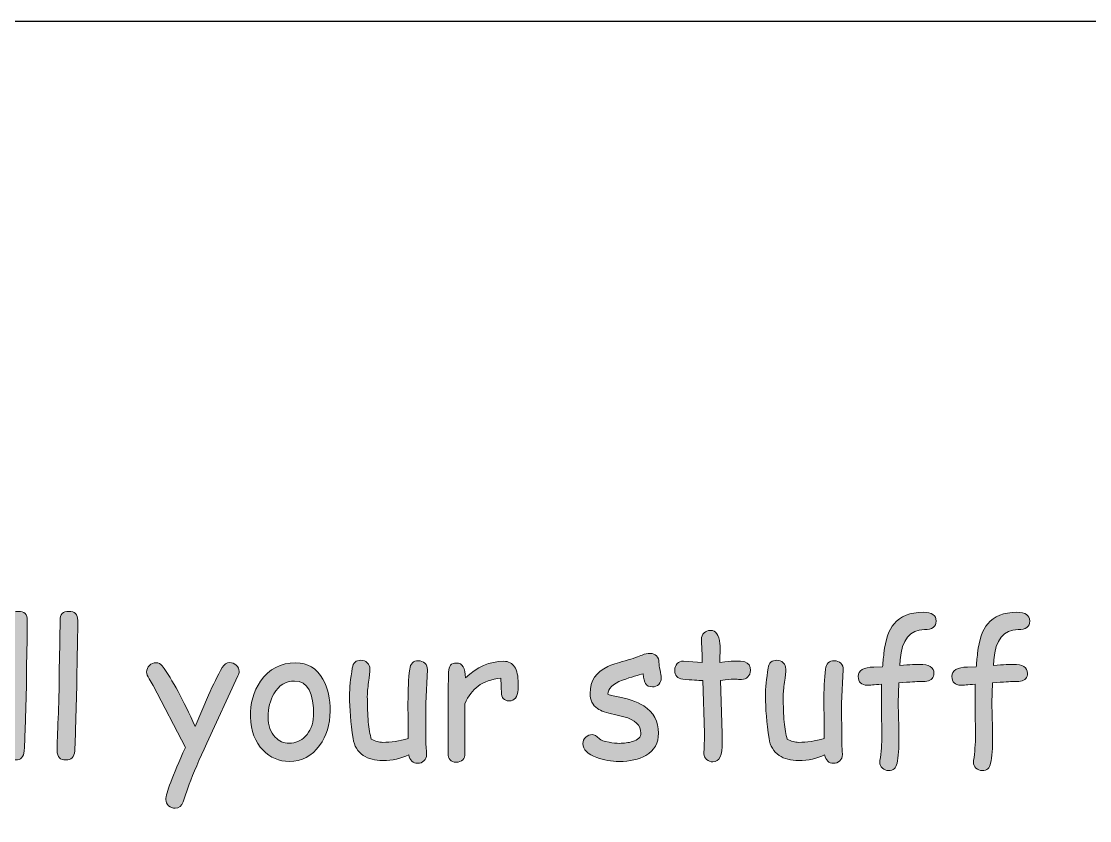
# Model space of a CAD drawing. Header units: millimetres. Extents: x -21 to 529, y -98 to 352.
# Drawn here: x 227.2 to 325.4, y 128.5 to 202 of the extents above; entities that cross this region are included whole.
import ezdxf

# ---------------------------------------------------------------- set-up
doc = ezdxf.new("R2010")
doc.units = ezdxf.units.MM
doc.header["$MEASUREMENT"] = 0
doc.layers.get('0').update_dxf_attribs({"lineweight": 0})

# ---------------------------------------------------------------- blocks, each defined once
blk = doc.blocks.new('Block_0')
at = {"true_color": 0x000000, "transparency": 33554687}
h = blk.add_hatch(color=18, dxfattribs=at)
h.dxf.hatch_style = 2
edge = h.paths.add_edge_path()
edge.add_spline(control_points=[(227.646, 140.959), (227.646, 140.959), (227.522, 136.85), (227.522, 136.85), (227.522, 136.414), (227.5, 135.775), (227.456, 134.931), (227.401, 134.38), (227.131, 134.104), (226.646, 134.104), (226.106, 134.104), (225.836, 134.386), (225.836, 134.948), (225.836, 135.615), (225.866, 136.617), (225.927, 137.953), (225.987, 139.29), (226.018, 140.292), (226.018, 140.959), (226.018, 141.83), (226.031, 142.826), (226.059, 143.948), (226.086, 145.07), (226.1, 146.066), (226.1, 146.937), (226.1, 147.488), (226.37, 147.764), (226.911, 147.764), (227.456, 147.764), (227.729, 147.488), (227.729, 146.937), (227.729, 146.066), (227.715, 145.07), (227.688, 143.948), (227.66, 142.826), (227.646, 141.83), (227.646, 140.959)], knot_values=[0, 0, 0, 0, 1, 1, 1, 2, 2, 2, 3, 3, 3, 4, 4, 4, 5, 5, 5, 6, 6, 6, 7, 7, 7, 8, 8, 8, 9, 9, 9, 10, 10, 10, 11, 11, 11, 12, 12, 12, 12], degree=3, periodic=0)
h = blk.add_hatch(color=18, dxfattribs=at)
h.dxf.hatch_style = 2
edge = h.paths.add_edge_path()
edge.add_spline(control_points=[(232.285, 140.959), (232.285, 140.959), (232.161, 136.85), (232.161, 136.85), (232.161, 136.414), (232.139, 135.775), (232.095, 134.931), (232.04, 134.38), (231.769, 134.104), (231.284, 134.104), (230.744, 134.104), (230.474, 134.386), (230.474, 134.948), (230.474, 135.615), (230.504, 136.617), (230.565, 137.953), (230.626, 139.29), (230.656, 140.292), (230.656, 140.959), (230.656, 141.83), (230.67, 142.826), (230.697, 143.948), (230.725, 145.07), (230.739, 146.066), (230.739, 146.937), (230.739, 147.488), (231.009, 147.764), (231.549, 147.764), (232.095, 147.764), (232.368, 147.488), (232.368, 146.937), (232.368, 146.066), (232.354, 145.07), (232.326, 143.948), (232.299, 142.826), (232.285, 141.83), (232.285, 140.959)], knot_values=[0, 0, 0, 0, 1, 1, 1, 2, 2, 2, 3, 3, 3, 4, 4, 4, 5, 5, 5, 6, 6, 6, 7, 7, 7, 8, 8, 8, 9, 9, 9, 10, 10, 10, 11, 11, 11, 12, 12, 12, 12], degree=3, periodic=0)
h = blk.add_hatch(color=18, dxfattribs=at)
h.dxf.hatch_style = 2
edge = h.paths.add_edge_path()
edge.add_spline(control_points=[(310.188, 146.085), (308.854, 146.085), (308.107, 145.159), (307.947, 143.307), (307.947, 143.307), (307.923, 142.794), (307.923, 142.794), (308.86, 142.861), (309.466, 142.894), (309.742, 142.894), (310.618, 142.894), (311.056, 142.618), (311.056, 142.067), (311.056, 141.664), (310.841, 141.425), (310.411, 141.347), (310.224, 141.314), (310.005, 141.302), (309.754, 141.31), (309.503, 141.319), (308.868, 141.281), (307.848, 141.199), (307.848, 141.199), (307.782, 139.313), (307.782, 139.313), (307.782, 138.972), (307.793, 138.459), (307.815, 137.776), (307.837, 137.092), (307.848, 136.582), (307.848, 136.246), (307.848, 135.199), (307.788, 134.383), (307.666, 133.799), (307.573, 133.358), (307.316, 133.137), (306.897, 133.137), (306.671, 133.137), (306.478, 133.21), (306.319, 133.356), (306.159, 133.502), (306.079, 133.686), (306.079, 133.906), (306.079, 133.95), (306.084, 134.005), (306.095, 134.071), (306.211, 134.788), (306.269, 135.568), (306.269, 136.411), (306.269, 136.411), (306.244, 138.669), (306.244, 138.669), (306.244, 138.669), (306.244, 141.066), (306.244, 141.066), (305.555, 141.011), (305.12, 140.984), (304.938, 140.984), (304.381, 140.984), (304.103, 141.251), (304.103, 141.786), (304.103, 142.331), (304.585, 142.618), (305.55, 142.646), (305.55, 142.646), (306.343, 142.67), (306.343, 142.67), (306.36, 142.979), (306.401, 143.398), (306.467, 143.927), (306.611, 145.151), (306.919, 146.052), (307.393, 146.631), (307.967, 147.331), (308.862, 147.681), (310.081, 147.681), (310.869, 147.681), (311.263, 147.414), (311.263, 146.879), (311.263, 146.35), (310.905, 146.085), (310.188, 146.085)], knot_values=[0, 0, 0, 0, 1, 1, 1, 2, 2, 2, 3, 3, 3, 4, 4, 4, 5, 5, 5, 6, 6, 6, 7, 7, 7, 8, 8, 8, 9, 9, 9, 10, 10, 10, 11, 11, 11, 12, 12, 12, 13, 13, 13, 14, 14, 14, 15, 15, 15, 16, 16, 16, 17, 17, 17, 18, 18, 18, 19, 19, 19, 20, 20, 20, 21, 21, 21, 22, 22, 22, 23, 23, 23, 24, 24, 24, 25, 25, 25, 26, 26, 26, 27, 27, 27, 27], degree=3, periodic=0)
h = blk.add_hatch(color=18, dxfattribs=at)
h.dxf.hatch_style = 2
edge = h.paths.add_edge_path()
edge.add_spline(control_points=[(318.795, 146.085), (317.461, 146.085), (316.715, 145.159), (316.555, 143.307), (316.555, 143.307), (316.53, 142.794), (316.53, 142.794), (317.467, 142.861), (318.073, 142.894), (318.349, 142.894), (319.225, 142.894), (319.664, 142.618), (319.664, 142.067), (319.664, 141.664), (319.449, 141.425), (319.019, 141.347), (318.831, 141.314), (318.612, 141.302), (318.361, 141.31), (318.11, 141.319), (317.475, 141.281), (316.455, 141.199), (316.455, 141.199), (316.389, 139.313), (316.389, 139.313), (316.389, 138.972), (316.4, 138.459), (316.422, 137.776), (316.444, 137.092), (316.455, 136.582), (316.455, 136.246), (316.455, 135.199), (316.395, 134.383), (316.274, 133.799), (316.18, 133.358), (315.924, 133.137), (315.505, 133.137), (315.279, 133.137), (315.086, 133.21), (314.926, 133.356), (314.766, 133.502), (314.686, 133.686), (314.686, 133.906), (314.686, 133.95), (314.692, 134.005), (314.703, 134.071), (314.818, 134.788), (314.876, 135.568), (314.876, 136.411), (314.876, 136.411), (314.851, 138.669), (314.851, 138.669), (314.851, 138.669), (314.851, 141.066), (314.851, 141.066), (314.162, 141.011), (313.727, 140.984), (313.545, 140.984), (312.988, 140.984), (312.71, 141.251), (312.71, 141.786), (312.71, 142.331), (313.192, 142.618), (314.157, 142.646), (314.157, 142.646), (314.951, 142.67), (314.951, 142.67), (314.967, 142.979), (315.009, 143.398), (315.075, 143.927), (315.218, 145.151), (315.527, 146.052), (316.001, 146.631), (316.574, 147.331), (317.47, 147.681), (318.688, 147.681), (319.476, 147.681), (319.87, 147.414), (319.87, 146.879), (319.87, 146.35), (319.512, 146.085), (318.795, 146.085)], knot_values=[0, 0, 0, 0, 1, 1, 1, 2, 2, 2, 3, 3, 3, 4, 4, 4, 5, 5, 5, 6, 6, 6, 7, 7, 7, 8, 8, 8, 9, 9, 9, 10, 10, 10, 11, 11, 11, 12, 12, 12, 13, 13, 13, 14, 14, 14, 15, 15, 15, 16, 16, 16, 17, 17, 17, 18, 18, 18, 19, 19, 19, 20, 20, 20, 21, 21, 21, 22, 22, 22, 23, 23, 23, 24, 24, 24, 25, 25, 25, 26, 26, 26, 27, 27, 27, 27], degree=3, periodic=0)
h = blk.add_hatch(color=18, dxfattribs=at)
h.dxf.hatch_style = 2
edge = h.paths.add_edge_path()
edge.add_spline(control_points=[(293.379, 141.505), (293.263, 141.505), (293.127, 141.51), (292.97, 141.521), (292.812, 141.532), (292.676, 141.538), (292.56, 141.538), (292.433, 141.538), (292.059, 141.496), (291.436, 141.414), (291.436, 141.414), (291.593, 136.527), (291.593, 136.527), (291.593, 136.527), (291.601, 136.163), (291.601, 136.163), (291.601, 136.163), (291.609, 135.742), (291.609, 135.742), (291.631, 134.534), (291.342, 133.931), (290.741, 133.931), (290.521, 133.931), (290.329, 134.003), (290.167, 134.146), (290.004, 134.289), (289.923, 134.468), (289.923, 134.683), (289.923, 134.893), (289.931, 135.207), (289.948, 135.626), (289.964, 136.045), (289.972, 136.359), (289.972, 136.568), (289.972, 136.568), (289.807, 141.397), (289.807, 141.397), (289.405, 141.414), (288.793, 141.46), (287.971, 141.538), (287.481, 141.604), (287.236, 141.877), (287.236, 142.356), (287.236, 142.599), (287.31, 142.8), (287.459, 142.96), (287.608, 143.12), (287.798, 143.2), (288.029, 143.2), (288.029, 143.2), (289.766, 143.059), (289.766, 143.059), (289.766, 143.34), (289.753, 143.716), (289.728, 144.188), (289.704, 144.659), (289.691, 144.999), (289.691, 145.209), (289.691, 145.44), (289.771, 145.632), (289.931, 145.783), (290.091, 145.935), (290.287, 146.011), (290.518, 146.011), (291.014, 146.011), (291.303, 145.606), (291.386, 144.795), (291.403, 144.591), (291.411, 144.346), (291.411, 144.059), (291.411, 144.059), (291.394, 143.58), (291.394, 143.58), (291.394, 143.58), (291.386, 143.067), (291.386, 143.067), (292.07, 143.155), (292.461, 143.2), (292.56, 143.2), (293.134, 143.2), (293.508, 143.172), (293.685, 143.117), (294.021, 143.007), (294.189, 142.748), (294.189, 142.34), (294.189, 142.097), (294.113, 141.897), (293.962, 141.74), (293.81, 141.583), (293.616, 141.505), (293.379, 141.505)], knot_values=[0, 0, 0, 0, 1, 1, 1, 2, 2, 2, 3, 3, 3, 4, 4, 4, 5, 5, 5, 6, 6, 6, 7, 7, 7, 8, 8, 8, 9, 9, 9, 10, 10, 10, 11, 11, 11, 12, 12, 12, 13, 13, 13, 14, 14, 14, 15, 15, 15, 16, 16, 16, 17, 17, 17, 18, 18, 18, 19, 19, 19, 20, 20, 20, 21, 21, 21, 22, 22, 22, 23, 23, 23, 24, 24, 24, 25, 25, 25, 26, 26, 26, 27, 27, 27, 28, 28, 28, 29, 29, 29, 30, 30, 30, 30], degree=3, periodic=0)
h = blk.add_hatch(color=18, dxfattribs=at)
h.dxf.hatch_style = 2
edge = h.paths.add_edge_path()
edge.add_spline(control_points=[(285.185, 140.827), (284.882, 140.827), (284.67, 140.929), (284.548, 141.132), (284.466, 141.276), (284.394, 141.573), (284.333, 142.025), (283.92, 141.921), (283.283, 141.728), (282.423, 141.447), (281.536, 141.094), (281.089, 140.658), (281.084, 140.14), (281.249, 140.08), (281.412, 140.036), (281.572, 140.008), (282.84, 139.782), (283.782, 139.471), (284.4, 139.074), (285.298, 138.495), (285.747, 137.657), (285.747, 136.56), (285.747, 135.662), (285.359, 134.984), (284.581, 134.526), (283.937, 134.151), (283.121, 133.964), (282.134, 133.964), (281.412, 133.964), (280.723, 134.085), (280.067, 134.328), (279.218, 134.636), (278.794, 135.066), (278.794, 135.618), (278.794, 135.838), (278.88, 136.031), (279.054, 136.196), (279.228, 136.362), (279.425, 136.444), (279.645, 136.444), (279.816, 136.444), (280.037, 136.312), (280.307, 136.048), (280.439, 135.921), (280.737, 135.816), (281.2, 135.733), (281.569, 135.667), (281.88, 135.634), (282.134, 135.634), (282.597, 135.634), (283.005, 135.689), (283.358, 135.799), (283.87, 135.959), (284.127, 136.213), (284.127, 136.56), (284.127, 137.31), (283.603, 137.817), (282.556, 138.081), (282.556, 138.081), (281.696, 138.272), (281.696, 138.272), (280.963, 138.432), (280.442, 138.619), (280.133, 138.834), (279.687, 139.143), (279.463, 139.608), (279.463, 140.231), (279.463, 141.383), (280.006, 142.205), (281.092, 142.695), (281.423, 142.844), (281.952, 143.022), (282.68, 143.228), (283.407, 143.435), (283.928, 143.61), (284.242, 143.753), (284.468, 143.853), (284.714, 143.902), (284.978, 143.902), (285.215, 143.902), (285.41, 143.825), (285.561, 143.671), (285.713, 143.516), (285.789, 143.315), (285.789, 143.067), (285.789, 142.907), (285.823, 142.673), (285.892, 142.364), (285.961, 142.056), (285.995, 141.821), (285.995, 141.662), (285.995, 141.414), (285.919, 141.212), (285.768, 141.058), (285.616, 140.904), (285.422, 140.827), (285.185, 140.827)], knot_values=[0, 0, 0, 0, 1, 1, 1, 2, 2, 2, 3, 3, 3, 4, 4, 4, 5, 5, 5, 6, 6, 6, 7, 7, 7, 8, 8, 8, 9, 9, 9, 10, 10, 10, 11, 11, 11, 12, 12, 12, 13, 13, 13, 14, 14, 14, 15, 15, 15, 16, 16, 16, 17, 17, 17, 18, 18, 18, 19, 19, 19, 20, 20, 20, 21, 21, 21, 22, 22, 22, 23, 23, 23, 24, 24, 24, 25, 25, 25, 26, 26, 26, 27, 27, 27, 28, 28, 28, 29, 29, 29, 30, 30, 30, 31, 31, 31, 32, 32, 32, 32], degree=3, periodic=0)
h = blk.add_hatch(color=18, dxfattribs=at)
h.dxf.hatch_style = 2
edge = h.paths.add_edge_path()
edge.add_spline(control_points=[(247.093, 141.835), (247.093, 141.835), (244.232, 135.651), (244.232, 135.651), (243.527, 134.146), (242.987, 132.886), (242.612, 131.872), (242.612, 131.872), (242.066, 130.268), (242.066, 130.268), (241.923, 129.871), (241.675, 129.673), (241.322, 129.673), (241.091, 129.673), (240.891, 129.748), (240.723, 129.9), (240.554, 130.052), (240.47, 130.24), (240.47, 130.466), (240.47, 131.018), (241.066, 132.613), (242.256, 135.254), (242.256, 135.254), (239.296, 140.951), (239.296, 140.951), (239.296, 140.951), (238.924, 141.554), (238.924, 141.554), (238.775, 141.808), (238.701, 142.02), (238.701, 142.191), (238.701, 142.417), (238.788, 142.615), (238.961, 142.786), (239.135, 142.957), (239.329, 143.042), (239.544, 143.042), (239.798, 143.042), (239.994, 142.946), (240.131, 142.753), (241.068, 141.452), (242.074, 139.6), (243.149, 137.197), (243.149, 137.197), (244.373, 140.049), (244.373, 140.049), (244.814, 141.036), (245.238, 141.885), (245.646, 142.596), (245.823, 142.905), (246.054, 143.059), (246.341, 143.059), (246.567, 143.059), (246.767, 142.979), (246.94, 142.819), (247.114, 142.659), (247.201, 142.469), (247.201, 142.249), (247.201, 142.127), (247.165, 141.99), (247.093, 141.835)], knot_values=[0, 0, 0, 0, 1, 1, 1, 2, 2, 2, 3, 3, 3, 4, 4, 4, 5, 5, 5, 6, 6, 6, 7, 7, 7, 8, 8, 8, 9, 9, 9, 10, 10, 10, 11, 11, 11, 12, 12, 12, 13, 13, 13, 14, 14, 14, 15, 15, 15, 16, 16, 16, 17, 17, 17, 18, 18, 18, 19, 19, 19, 20, 20, 20, 20], degree=3, periodic=0)
h = blk.add_hatch(color=18, dxfattribs=at)
h.dxf.hatch_style = 2
edge = h.paths.add_edge_path()
edge.add_spline(control_points=[(252.294, 141.356), (251.484, 141.361), (250.853, 140.975), (250.401, 140.198), (250.042, 139.575), (249.863, 138.864), (249.863, 138.065), (249.863, 137.266), (250.081, 136.643), (250.516, 136.196), (250.88, 135.827), (251.307, 135.642), (251.798, 135.642), (252.371, 135.642), (252.864, 135.852), (253.278, 136.271), (253.746, 136.734), (253.994, 137.359), (254.022, 138.148), (254.099, 140.281), (253.523, 141.35), (252.294, 141.356)], knot_values=[0, 0, 0, 0, 1, 1, 1, 2, 2, 2, 3, 3, 3, 4, 4, 4, 5, 5, 5, 6, 6, 6, 7, 7, 7, 7], degree=3, periodic=0)
edge = h.paths.add_edge_path()
edge.add_spline(control_points=[(251.798, 133.972), (250.872, 133.972), (250.075, 134.314), (249.408, 134.997), (248.664, 135.758), (248.273, 136.781), (248.234, 138.065), (248.201, 139.311), (248.515, 140.408), (249.177, 141.356), (249.949, 142.475), (251.023, 143.034), (252.401, 143.034), (253.504, 143.034), (254.339, 142.53), (254.907, 141.521), (255.359, 140.705), (255.576, 139.724), (255.56, 138.578), (255.543, 137.354), (255.224, 136.309), (254.601, 135.444), (253.895, 134.463), (252.961, 133.972), (251.798, 133.972)], knot_values=[0, 0, 0, 0, 1, 1, 1, 2, 2, 2, 3, 3, 3, 4, 4, 4, 5, 5, 5, 6, 6, 6, 7, 7, 7, 8, 8, 8, 8], degree=3, periodic=0)
h = blk.add_hatch(color=18, dxfattribs=at)
h.dxf.hatch_style = 2
edge = h.paths.add_edge_path()
edge.add_spline(control_points=[(264.349, 139.289), (264.349, 138.892), (264.352, 138.296), (264.357, 137.503), (264.363, 136.709), (264.366, 136.114), (264.366, 135.717), (264.366, 135.596), (264.375, 135.411), (264.395, 135.163), (264.414, 134.915), (264.423, 134.73), (264.423, 134.609), (264.423, 134.372), (264.344, 134.178), (264.184, 134.026), (264.024, 133.874), (263.828, 133.799), (263.597, 133.799), (263.172, 133.799), (262.902, 134.06), (262.786, 134.584), (262.097, 134.226), (261.304, 134.047), (260.405, 134.047), (259.683, 134.047), (259.085, 134.206), (258.611, 134.526), (258.087, 134.879), (257.776, 135.394), (257.677, 136.072), (257.462, 137.533), (257.354, 138.834), (257.354, 139.975), (257.354, 140.73), (257.437, 141.59), (257.602, 142.555), (257.679, 143.034), (257.941, 143.274), (258.388, 143.274), (258.625, 143.274), (258.823, 143.198), (258.983, 143.047), (259.143, 142.895), (259.223, 142.701), (259.223, 142.464), (259.223, 142.21), (259.183, 141.805), (259.103, 141.248), (259.023, 140.691), (258.983, 140.267), (258.983, 139.975), (258.983, 139.054), (259.013, 138.266), (259.074, 137.61), (259.135, 136.954), (259.226, 136.428), (259.347, 136.031), (259.529, 135.932), (259.708, 135.856), (259.884, 135.804), (260.061, 135.751), (260.234, 135.725), (260.405, 135.725), (261.144, 135.725), (261.924, 135.844), (262.745, 136.081), (262.745, 136.081), (262.737, 137.759), (262.737, 137.759), (262.737, 137.759), (262.72, 139.363), (262.72, 139.363), (262.72, 140.554), (262.773, 141.587), (262.877, 142.464), (262.938, 142.971), (263.205, 143.224), (263.679, 143.224), (263.916, 143.224), (264.115, 143.147), (264.275, 142.993), (264.435, 142.838), (264.509, 142.646), (264.498, 142.414), (264.498, 142.414), (264.349, 139.289), (264.349, 139.289)], knot_values=[0, 0, 0, 0, 1, 1, 1, 2, 2, 2, 3, 3, 3, 4, 4, 4, 5, 5, 5, 6, 6, 6, 7, 7, 7, 8, 8, 8, 9, 9, 9, 10, 10, 10, 11, 11, 11, 12, 12, 12, 13, 13, 13, 14, 14, 14, 15, 15, 15, 16, 16, 16, 17, 17, 17, 18, 18, 18, 19, 19, 19, 20, 20, 20, 21, 21, 21, 22, 22, 22, 23, 23, 23, 24, 24, 24, 25, 25, 25, 26, 26, 26, 27, 27, 27, 28, 28, 28, 29, 29, 29, 29], degree=3, periodic=0)
h = blk.add_hatch(color=18, dxfattribs=at)
h.dxf.hatch_style = 2
edge = h.paths.add_edge_path()
edge.add_spline(control_points=[(272.841, 140.57), (272.802, 139.881), (272.526, 139.537), (272.014, 139.537), (271.54, 139.537), (271.303, 139.81), (271.303, 140.355), (271.303, 140.46), (271.294, 140.653), (271.278, 140.934), (271.278, 140.934), (271.253, 141.629), (271.253, 141.629), (270.382, 141.524), (269.685, 141.279), (269.161, 140.893), (268.671, 140.534), (268.263, 139.994), (267.937, 139.272), (267.937, 139.272), (267.954, 134.741), (267.954, 134.741), (267.954, 134.184), (267.681, 133.906), (267.135, 133.906), (266.65, 133.906), (266.408, 134.184), (266.408, 134.741), (266.408, 134.741), (266.408, 140.545), (266.408, 140.545), (266.408, 140.727), (266.415, 141), (266.429, 141.364), (266.442, 141.728), (266.449, 142.001), (266.449, 142.183), (266.449, 142.739), (266.692, 143.018), (267.177, 143.018), (267.717, 143.018), (267.99, 142.56), (267.995, 141.645), (269.054, 142.665), (270.228, 143.175), (271.518, 143.175), (271.964, 143.175), (272.298, 143.007), (272.518, 142.67), (272.739, 142.334), (272.849, 141.827), (272.849, 141.149), (272.849, 140.862), (272.846, 140.669), (272.841, 140.57)], knot_values=[0, 0, 0, 0, 1, 1, 1, 2, 2, 2, 3, 3, 3, 4, 4, 4, 5, 5, 5, 6, 6, 6, 7, 7, 7, 8, 8, 8, 9, 9, 9, 10, 10, 10, 11, 11, 11, 12, 12, 12, 13, 13, 13, 14, 14, 14, 15, 15, 15, 16, 16, 16, 17, 17, 17, 18, 18, 18, 18], degree=3, periodic=0)
h = blk.add_hatch(color=18, dxfattribs=at)
h.dxf.hatch_style = 2
edge = h.paths.add_edge_path()
edge.add_spline(control_points=[(302.573, 139.289), (302.573, 138.892), (302.576, 138.296), (302.581, 137.503), (302.587, 136.709), (302.59, 136.114), (302.59, 135.717), (302.59, 135.596), (302.599, 135.411), (302.619, 135.163), (302.638, 134.915), (302.648, 134.73), (302.648, 134.609), (302.648, 134.372), (302.568, 134.178), (302.408, 134.026), (302.248, 133.874), (302.052, 133.799), (301.821, 133.799), (301.396, 133.799), (301.126, 134.06), (301.01, 134.584), (300.321, 134.226), (299.528, 134.047), (298.629, 134.047), (297.907, 134.047), (297.309, 134.206), (296.835, 134.526), (296.311, 134.879), (296, 135.394), (295.901, 136.072), (295.686, 137.533), (295.578, 138.834), (295.578, 139.975), (295.578, 140.73), (295.661, 141.59), (295.826, 142.555), (295.903, 143.034), (296.165, 143.274), (296.612, 143.274), (296.849, 143.274), (297.047, 143.198), (297.207, 143.047), (297.367, 142.895), (297.447, 142.701), (297.447, 142.464), (297.447, 142.21), (297.407, 141.805), (297.327, 141.248), (297.247, 140.691), (297.207, 140.267), (297.207, 139.975), (297.207, 139.054), (297.237, 138.266), (297.298, 137.61), (297.359, 136.954), (297.45, 136.428), (297.571, 136.031), (297.753, 135.932), (297.932, 135.856), (298.108, 135.804), (298.285, 135.751), (298.458, 135.725), (298.629, 135.725), (299.368, 135.725), (300.148, 135.844), (300.969, 136.081), (300.969, 136.081), (300.961, 137.759), (300.961, 137.759), (300.961, 137.759), (300.944, 139.363), (300.944, 139.363), (300.944, 140.554), (300.997, 141.587), (301.101, 142.464), (301.162, 142.971), (301.429, 143.224), (301.903, 143.224), (302.14, 143.224), (302.339, 143.147), (302.499, 142.993), (302.659, 142.838), (302.733, 142.646), (302.722, 142.414), (302.722, 142.414), (302.573, 139.289), (302.573, 139.289)], knot_values=[0, 0, 0, 0, 1, 1, 1, 2, 2, 2, 3, 3, 3, 4, 4, 4, 5, 5, 5, 6, 6, 6, 7, 7, 7, 8, 8, 8, 9, 9, 9, 10, 10, 10, 11, 11, 11, 12, 12, 12, 13, 13, 13, 14, 14, 14, 15, 15, 15, 16, 16, 16, 17, 17, 17, 18, 18, 18, 19, 19, 19, 20, 20, 20, 21, 21, 21, 22, 22, 22, 23, 23, 23, 24, 24, 24, 25, 25, 25, 26, 26, 26, 27, 27, 27, 28, 28, 28, 29, 29, 29, 29], degree=3, periodic=0)
for points, knots in [([(227.646, 140.959), (227.646, 140.959), (227.522, 136.85), (227.522, 136.85), (227.522, 136.414), (227.5, 135.775), (227.456, 134.931), (227.401, 134.38), (227.131, 134.104), (226.646, 134.104), (226.106, 134.104), (225.836, 134.386), (225.836, 134.948), (225.836, 135.615), (225.866, 136.617), (225.927, 137.953), (225.987, 139.29), (226.018, 140.292), (226.018, 140.959), (226.018, 141.83), (226.031, 142.826), (226.059, 143.948), (226.086, 145.07), (226.1, 146.066), (226.1, 146.937), (226.1, 147.488), (226.37, 147.764), (226.911, 147.764), (227.456, 147.764), (227.729, 147.488), (227.729, 146.937), (227.729, 146.066), (227.715, 145.07), (227.688, 143.948), (227.66, 142.826), (227.646, 141.83), (227.646, 140.959)], [0, 0, 0, 0, 1, 1, 1, 2, 2, 2, 3, 3, 3, 4, 4, 4, 5, 5, 5, 6, 6, 6, 7, 7, 7, 8, 8, 8, 9, 9, 9, 10, 10, 10, 11, 11, 11, 12, 12, 12, 12]), ([(232.285, 140.959), (232.285, 140.959), (232.161, 136.85), (232.161, 136.85), (232.161, 136.414), (232.139, 135.775), (232.095, 134.931), (232.04, 134.38), (231.769, 134.104), (231.284, 134.104), (230.744, 134.104), (230.474, 134.386), (230.474, 134.948), (230.474, 135.615), (230.504, 136.617), (230.565, 137.953), (230.626, 139.29), (230.656, 140.292), (230.656, 140.959), (230.656, 141.83), (230.67, 142.826), (230.697, 143.948), (230.725, 145.07), (230.739, 146.066), (230.739, 146.937), (230.739, 147.488), (231.009, 147.764), (231.549, 147.764), (232.095, 147.764), (232.368, 147.488), (232.368, 146.937), (232.368, 146.066), (232.354, 145.07), (232.326, 143.948), (232.299, 142.826), (232.285, 141.83), (232.285, 140.959)], [0, 0, 0, 0, 1, 1, 1, 2, 2, 2, 3, 3, 3, 4, 4, 4, 5, 5, 5, 6, 6, 6, 7, 7, 7, 8, 8, 8, 9, 9, 9, 10, 10, 10, 11, 11, 11, 12, 12, 12, 12]), ([(310.188, 146.085), (308.854, 146.085), (308.107, 145.159), (307.947, 143.307), (307.947, 143.307), (307.923, 142.794), (307.923, 142.794), (308.86, 142.861), (309.466, 142.894), (309.742, 142.894), (310.618, 142.894), (311.056, 142.618), (311.056, 142.067), (311.056, 141.664), (310.841, 141.425), (310.411, 141.347), (310.224, 141.314), (310.005, 141.302), (309.754, 141.31), (309.503, 141.319), (308.868, 141.281), (307.848, 141.199), (307.848, 141.199), (307.782, 139.313), (307.782, 139.313), (307.782, 138.972), (307.793, 138.459), (307.815, 137.776), (307.837, 137.092), (307.848, 136.582), (307.848, 136.246), (307.848, 135.199), (307.788, 134.383), (307.666, 133.799), (307.573, 133.358), (307.316, 133.137), (306.897, 133.137), (306.671, 133.137), (306.478, 133.21), (306.319, 133.356), (306.159, 133.502), (306.079, 133.686), (306.079, 133.906), (306.079, 133.95), (306.084, 134.005), (306.095, 134.071), (306.211, 134.788), (306.269, 135.568), (306.269, 136.411), (306.269, 136.411), (306.244, 138.669), (306.244, 138.669), (306.244, 138.669), (306.244, 141.066), (306.244, 141.066), (305.555, 141.011), (305.12, 140.984), (304.938, 140.984), (304.381, 140.984), (304.103, 141.251), (304.103, 141.786), (304.103, 142.331), (304.585, 142.618), (305.55, 142.646), (305.55, 142.646), (306.343, 142.67), (306.343, 142.67), (306.36, 142.979), (306.401, 143.398), (306.467, 143.927), (306.611, 145.151), (306.919, 146.052), (307.393, 146.631), (307.967, 147.331), (308.862, 147.681), (310.081, 147.681), (310.869, 147.681), (311.263, 147.414), (311.263, 146.879), (311.263, 146.35), (310.905, 146.085), (310.188, 146.085)], [0, 0, 0, 0, 1, 1, 1, 2, 2, 2, 3, 3, 3, 4, 4, 4, 5, 5, 5, 6, 6, 6, 7, 7, 7, 8, 8, 8, 9, 9, 9, 10, 10, 10, 11, 11, 11, 12, 12, 12, 13, 13, 13, 14, 14, 14, 15, 15, 15, 16, 16, 16, 17, 17, 17, 18, 18, 18, 19, 19, 19, 20, 20, 20, 21, 21, 21, 22, 22, 22, 23, 23, 23, 24, 24, 24, 25, 25, 25, 26, 26, 26, 27, 27, 27, 27]), ([(318.795, 146.085), (317.461, 146.085), (316.715, 145.159), (316.555, 143.307), (316.555, 143.307), (316.53, 142.794), (316.53, 142.794), (317.467, 142.861), (318.073, 142.894), (318.349, 142.894), (319.225, 142.894), (319.664, 142.618), (319.664, 142.067), (319.664, 141.664), (319.449, 141.425), (319.019, 141.347), (318.831, 141.314), (318.612, 141.302), (318.361, 141.31), (318.11, 141.319), (317.475, 141.281), (316.455, 141.199), (316.455, 141.199), (316.389, 139.313), (316.389, 139.313), (316.389, 138.972), (316.4, 138.459), (316.422, 137.776), (316.444, 137.092), (316.455, 136.582), (316.455, 136.246), (316.455, 135.199), (316.395, 134.383), (316.274, 133.799), (316.18, 133.358), (315.924, 133.137), (315.505, 133.137), (315.279, 133.137), (315.086, 133.21), (314.926, 133.356), (314.766, 133.502), (314.686, 133.686), (314.686, 133.906), (314.686, 133.95), (314.692, 134.005), (314.703, 134.071), (314.818, 134.788), (314.876, 135.568), (314.876, 136.411), (314.876, 136.411), (314.851, 138.669), (314.851, 138.669), (314.851, 138.669), (314.851, 141.066), (314.851, 141.066), (314.162, 141.011), (313.727, 140.984), (313.545, 140.984), (312.988, 140.984), (312.71, 141.251), (312.71, 141.786), (312.71, 142.331), (313.192, 142.618), (314.157, 142.646), (314.157, 142.646), (314.951, 142.67), (314.951, 142.67), (314.967, 142.979), (315.009, 143.398), (315.075, 143.927), (315.218, 145.151), (315.527, 146.052), (316.001, 146.631), (316.574, 147.331), (317.47, 147.681), (318.688, 147.681), (319.476, 147.681), (319.87, 147.414), (319.87, 146.879), (319.87, 146.35), (319.512, 146.085), (318.795, 146.085)], [0, 0, 0, 0, 1, 1, 1, 2, 2, 2, 3, 3, 3, 4, 4, 4, 5, 5, 5, 6, 6, 6, 7, 7, 7, 8, 8, 8, 9, 9, 9, 10, 10, 10, 11, 11, 11, 12, 12, 12, 13, 13, 13, 14, 14, 14, 15, 15, 15, 16, 16, 16, 17, 17, 17, 18, 18, 18, 19, 19, 19, 20, 20, 20, 21, 21, 21, 22, 22, 22, 23, 23, 23, 24, 24, 24, 25, 25, 25, 26, 26, 26, 27, 27, 27, 27]), ([(293.379, 141.505), (293.263, 141.505), (293.127, 141.51), (292.97, 141.521), (292.812, 141.532), (292.676, 141.538), (292.56, 141.538), (292.433, 141.538), (292.059, 141.496), (291.436, 141.414), (291.436, 141.414), (291.593, 136.527), (291.593, 136.527), (291.593, 136.527), (291.601, 136.163), (291.601, 136.163), (291.601, 136.163), (291.609, 135.742), (291.609, 135.742), (291.631, 134.534), (291.342, 133.931), (290.741, 133.931), (290.521, 133.931), (290.329, 134.003), (290.167, 134.146), (290.004, 134.289), (289.923, 134.468), (289.923, 134.683), (289.923, 134.893), (289.931, 135.207), (289.948, 135.626), (289.964, 136.045), (289.972, 136.359), (289.972, 136.568), (289.972, 136.568), (289.807, 141.397), (289.807, 141.397), (289.405, 141.414), (288.793, 141.46), (287.971, 141.538), (287.481, 141.604), (287.236, 141.877), (287.236, 142.356), (287.236, 142.599), (287.31, 142.8), (287.459, 142.96), (287.608, 143.12), (287.798, 143.2), (288.029, 143.2), (288.029, 143.2), (289.766, 143.059), (289.766, 143.059), (289.766, 143.34), (289.753, 143.716), (289.728, 144.188), (289.704, 144.659), (289.691, 144.999), (289.691, 145.209), (289.691, 145.44), (289.771, 145.632), (289.931, 145.783), (290.091, 145.935), (290.287, 146.011), (290.518, 146.011), (291.014, 146.011), (291.303, 145.606), (291.386, 144.795), (291.403, 144.591), (291.411, 144.346), (291.411, 144.059), (291.411, 144.059), (291.394, 143.58), (291.394, 143.58), (291.394, 143.58), (291.386, 143.067), (291.386, 143.067), (292.07, 143.155), (292.461, 143.2), (292.56, 143.2), (293.134, 143.2), (293.508, 143.172), (293.685, 143.117), (294.021, 143.007), (294.189, 142.748), (294.189, 142.34), (294.189, 142.097), (294.113, 141.897), (293.962, 141.74), (293.81, 141.583), (293.616, 141.505), (293.379, 141.505)], [0, 0, 0, 0, 1, 1, 1, 2, 2, 2, 3, 3, 3, 4, 4, 4, 5, 5, 5, 6, 6, 6, 7, 7, 7, 8, 8, 8, 9, 9, 9, 10, 10, 10, 11, 11, 11, 12, 12, 12, 13, 13, 13, 14, 14, 14, 15, 15, 15, 16, 16, 16, 17, 17, 17, 18, 18, 18, 19, 19, 19, 20, 20, 20, 21, 21, 21, 22, 22, 22, 23, 23, 23, 24, 24, 24, 25, 25, 25, 26, 26, 26, 27, 27, 27, 28, 28, 28, 29, 29, 29, 30, 30, 30, 30]), ([(285.185, 140.827), (284.882, 140.827), (284.67, 140.929), (284.548, 141.132), (284.466, 141.276), (284.394, 141.573), (284.333, 142.025), (283.92, 141.921), (283.283, 141.728), (282.423, 141.447), (281.536, 141.094), (281.089, 140.658), (281.084, 140.14), (281.249, 140.08), (281.412, 140.036), (281.572, 140.008), (282.84, 139.782), (283.782, 139.471), (284.4, 139.074), (285.298, 138.495), (285.747, 137.657), (285.747, 136.56), (285.747, 135.662), (285.359, 134.984), (284.581, 134.526), (283.937, 134.151), (283.121, 133.964), (282.134, 133.964), (281.412, 133.964), (280.723, 134.085), (280.067, 134.328), (279.218, 134.636), (278.794, 135.066), (278.794, 135.618), (278.794, 135.838), (278.88, 136.031), (279.054, 136.196), (279.228, 136.362), (279.425, 136.444), (279.645, 136.444), (279.816, 136.444), (280.037, 136.312), (280.307, 136.048), (280.439, 135.921), (280.737, 135.816), (281.2, 135.733), (281.569, 135.667), (281.88, 135.634), (282.134, 135.634), (282.597, 135.634), (283.005, 135.689), (283.358, 135.799), (283.87, 135.959), (284.127, 136.213), (284.127, 136.56), (284.127, 137.31), (283.603, 137.817), (282.556, 138.081), (282.556, 138.081), (281.696, 138.272), (281.696, 138.272), (280.963, 138.432), (280.442, 138.619), (280.133, 138.834), (279.687, 139.143), (279.463, 139.608), (279.463, 140.231), (279.463, 141.383), (280.006, 142.205), (281.092, 142.695), (281.423, 142.844), (281.952, 143.022), (282.68, 143.228), (283.407, 143.435), (283.928, 143.61), (284.242, 143.753), (284.468, 143.853), (284.714, 143.902), (284.978, 143.902), (285.215, 143.902), (285.41, 143.825), (285.561, 143.671), (285.713, 143.516), (285.789, 143.315), (285.789, 143.067), (285.789, 142.907), (285.823, 142.673), (285.892, 142.364), (285.961, 142.056), (285.995, 141.821), (285.995, 141.662), (285.995, 141.414), (285.919, 141.212), (285.768, 141.058), (285.616, 140.904), (285.422, 140.827), (285.185, 140.827)], [0, 0, 0, 0, 1, 1, 1, 2, 2, 2, 3, 3, 3, 4, 4, 4, 5, 5, 5, 6, 6, 6, 7, 7, 7, 8, 8, 8, 9, 9, 9, 10, 10, 10, 11, 11, 11, 12, 12, 12, 13, 13, 13, 14, 14, 14, 15, 15, 15, 16, 16, 16, 17, 17, 17, 18, 18, 18, 19, 19, 19, 20, 20, 20, 21, 21, 21, 22, 22, 22, 23, 23, 23, 24, 24, 24, 25, 25, 25, 26, 26, 26, 27, 27, 27, 28, 28, 28, 29, 29, 29, 30, 30, 30, 31, 31, 31, 32, 32, 32, 32]), ([(247.093, 141.835), (247.093, 141.835), (244.232, 135.651), (244.232, 135.651), (243.527, 134.146), (242.987, 132.886), (242.612, 131.872), (242.612, 131.872), (242.066, 130.268), (242.066, 130.268), (241.923, 129.871), (241.675, 129.673), (241.322, 129.673), (241.091, 129.673), (240.891, 129.748), (240.723, 129.9), (240.554, 130.052), (240.47, 130.24), (240.47, 130.466), (240.47, 131.018), (241.066, 132.613), (242.256, 135.254), (242.256, 135.254), (239.296, 140.951), (239.296, 140.951), (239.296, 140.951), (238.924, 141.554), (238.924, 141.554), (238.775, 141.808), (238.701, 142.02), (238.701, 142.191), (238.701, 142.417), (238.788, 142.615), (238.961, 142.786), (239.135, 142.957), (239.329, 143.042), (239.544, 143.042), (239.798, 143.042), (239.994, 142.946), (240.131, 142.753), (241.068, 141.452), (242.074, 139.6), (243.149, 137.197), (243.149, 137.197), (244.373, 140.049), (244.373, 140.049), (244.814, 141.036), (245.238, 141.885), (245.646, 142.596), (245.823, 142.905), (246.054, 143.059), (246.341, 143.059), (246.567, 143.059), (246.767, 142.979), (246.94, 142.819), (247.114, 142.659), (247.201, 142.469), (247.201, 142.249), (247.201, 142.127), (247.165, 141.99), (247.093, 141.835)], [0, 0, 0, 0, 1, 1, 1, 2, 2, 2, 3, 3, 3, 4, 4, 4, 5, 5, 5, 6, 6, 6, 7, 7, 7, 8, 8, 8, 9, 9, 9, 10, 10, 10, 11, 11, 11, 12, 12, 12, 13, 13, 13, 14, 14, 14, 15, 15, 15, 16, 16, 16, 17, 17, 17, 18, 18, 18, 19, 19, 19, 20, 20, 20, 20]), ([(251.798, 133.972), (250.872, 133.972), (250.075, 134.314), (249.408, 134.997), (248.664, 135.758), (248.273, 136.781), (248.234, 138.065), (248.201, 139.311), (248.515, 140.408), (249.177, 141.356), (249.949, 142.475), (251.023, 143.034), (252.401, 143.034), (253.504, 143.034), (254.339, 142.53), (254.907, 141.521), (255.359, 140.705), (255.576, 139.724), (255.56, 138.578), (255.543, 137.354), (255.224, 136.309), (254.601, 135.444), (253.895, 134.463), (252.961, 133.972), (251.798, 133.972)], [0, 0, 0, 0, 1, 1, 1, 2, 2, 2, 3, 3, 3, 4, 4, 4, 5, 5, 5, 6, 6, 6, 7, 7, 7, 8, 8, 8, 8]), ([(264.349, 139.289), (264.349, 138.892), (264.352, 138.296), (264.357, 137.503), (264.363, 136.709), (264.366, 136.114), (264.366, 135.717), (264.366, 135.596), (264.375, 135.411), (264.395, 135.163), (264.414, 134.915), (264.423, 134.73), (264.423, 134.609), (264.423, 134.372), (264.344, 134.178), (264.184, 134.026), (264.024, 133.874), (263.828, 133.799), (263.597, 133.799), (263.172, 133.799), (262.902, 134.06), (262.786, 134.584), (262.097, 134.226), (261.304, 134.047), (260.405, 134.047), (259.683, 134.047), (259.085, 134.206), (258.611, 134.526), (258.087, 134.879), (257.776, 135.394), (257.677, 136.072), (257.462, 137.533), (257.354, 138.834), (257.354, 139.975), (257.354, 140.73), (257.437, 141.59), (257.602, 142.555), (257.679, 143.034), (257.941, 143.274), (258.388, 143.274), (258.625, 143.274), (258.823, 143.198), (258.983, 143.047), (259.143, 142.895), (259.223, 142.701), (259.223, 142.464), (259.223, 142.21), (259.183, 141.805), (259.103, 141.248), (259.023, 140.691), (258.983, 140.267), (258.983, 139.975), (258.983, 139.054), (259.013, 138.266), (259.074, 137.61), (259.135, 136.954), (259.226, 136.428), (259.347, 136.031), (259.529, 135.932), (259.708, 135.856), (259.884, 135.804), (260.061, 135.751), (260.234, 135.725), (260.405, 135.725), (261.144, 135.725), (261.924, 135.844), (262.745, 136.081), (262.745, 136.081), (262.737, 137.759), (262.737, 137.759), (262.737, 137.759), (262.72, 139.363), (262.72, 139.363), (262.72, 140.554), (262.773, 141.587), (262.877, 142.464), (262.938, 142.971), (263.205, 143.224), (263.679, 143.224), (263.916, 143.224), (264.115, 143.147), (264.275, 142.993), (264.435, 142.838), (264.509, 142.646), (264.498, 142.414), (264.498, 142.414), (264.349, 139.289), (264.349, 139.289)], [0, 0, 0, 0, 1, 1, 1, 2, 2, 2, 3, 3, 3, 4, 4, 4, 5, 5, 5, 6, 6, 6, 7, 7, 7, 8, 8, 8, 9, 9, 9, 10, 10, 10, 11, 11, 11, 12, 12, 12, 13, 13, 13, 14, 14, 14, 15, 15, 15, 16, 16, 16, 17, 17, 17, 18, 18, 18, 19, 19, 19, 20, 20, 20, 21, 21, 21, 22, 22, 22, 23, 23, 23, 24, 24, 24, 25, 25, 25, 26, 26, 26, 27, 27, 27, 28, 28, 28, 29, 29, 29, 29]), ([(272.841, 140.57), (272.802, 139.881), (272.526, 139.537), (272.014, 139.537), (271.54, 139.537), (271.303, 139.81), (271.303, 140.355), (271.303, 140.46), (271.294, 140.653), (271.278, 140.934), (271.278, 140.934), (271.253, 141.629), (271.253, 141.629), (270.382, 141.524), (269.685, 141.279), (269.161, 140.893), (268.671, 140.534), (268.263, 139.994), (267.937, 139.272), (267.937, 139.272), (267.954, 134.741), (267.954, 134.741), (267.954, 134.184), (267.681, 133.906), (267.135, 133.906), (266.65, 133.906), (266.408, 134.184), (266.408, 134.741), (266.408, 134.741), (266.408, 140.545), (266.408, 140.545), (266.408, 140.727), (266.415, 141), (266.429, 141.364), (266.442, 141.728), (266.449, 142.001), (266.449, 142.183), (266.449, 142.739), (266.692, 143.018), (267.177, 143.018), (267.717, 143.018), (267.99, 142.56), (267.995, 141.645), (269.054, 142.665), (270.228, 143.175), (271.518, 143.175), (271.964, 143.175), (272.298, 143.007), (272.518, 142.67), (272.739, 142.334), (272.849, 141.827), (272.849, 141.149), (272.849, 140.862), (272.846, 140.669), (272.841, 140.57)], [0, 0, 0, 0, 1, 1, 1, 2, 2, 2, 3, 3, 3, 4, 4, 4, 5, 5, 5, 6, 6, 6, 7, 7, 7, 8, 8, 8, 9, 9, 9, 10, 10, 10, 11, 11, 11, 12, 12, 12, 13, 13, 13, 14, 14, 14, 15, 15, 15, 16, 16, 16, 17, 17, 17, 18, 18, 18, 18]), ([(302.573, 139.289), (302.573, 138.892), (302.576, 138.296), (302.581, 137.503), (302.587, 136.709), (302.59, 136.114), (302.59, 135.717), (302.59, 135.596), (302.599, 135.411), (302.619, 135.163), (302.638, 134.915), (302.648, 134.73), (302.648, 134.609), (302.648, 134.372), (302.568, 134.178), (302.408, 134.026), (302.248, 133.874), (302.052, 133.799), (301.821, 133.799), (301.396, 133.799), (301.126, 134.06), (301.01, 134.584), (300.321, 134.226), (299.528, 134.047), (298.629, 134.047), (297.907, 134.047), (297.309, 134.206), (296.835, 134.526), (296.311, 134.879), (296, 135.394), (295.901, 136.072), (295.686, 137.533), (295.578, 138.834), (295.578, 139.975), (295.578, 140.73), (295.661, 141.59), (295.826, 142.555), (295.903, 143.034), (296.165, 143.274), (296.612, 143.274), (296.849, 143.274), (297.047, 143.198), (297.207, 143.047), (297.367, 142.895), (297.447, 142.701), (297.447, 142.464), (297.447, 142.21), (297.407, 141.805), (297.327, 141.248), (297.247, 140.691), (297.207, 140.267), (297.207, 139.975), (297.207, 139.054), (297.237, 138.266), (297.298, 137.61), (297.359, 136.954), (297.45, 136.428), (297.571, 136.031), (297.753, 135.932), (297.932, 135.856), (298.108, 135.804), (298.285, 135.751), (298.458, 135.725), (298.629, 135.725), (299.368, 135.725), (300.148, 135.844), (300.969, 136.081), (300.969, 136.081), (300.961, 137.759), (300.961, 137.759), (300.961, 137.759), (300.944, 139.363), (300.944, 139.363), (300.944, 140.554), (300.997, 141.587), (301.101, 142.464), (301.162, 142.971), (301.429, 143.224), (301.903, 143.224), (302.14, 143.224), (302.339, 143.147), (302.499, 142.993), (302.659, 142.838), (302.733, 142.646), (302.722, 142.414), (302.722, 142.414), (302.573, 139.289), (302.573, 139.289)], [0, 0, 0, 0, 1, 1, 1, 2, 2, 2, 3, 3, 3, 4, 4, 4, 5, 5, 5, 6, 6, 6, 7, 7, 7, 8, 8, 8, 9, 9, 9, 10, 10, 10, 11, 11, 11, 12, 12, 12, 13, 13, 13, 14, 14, 14, 15, 15, 15, 16, 16, 16, 17, 17, 17, 18, 18, 18, 19, 19, 19, 20, 20, 20, 21, 21, 21, 22, 22, 22, 23, 23, 23, 24, 24, 24, 25, 25, 25, 26, 26, 26, 27, 27, 27, 28, 28, 28, 29, 29, 29, 29]), ([(252.294, 141.356), (251.484, 141.361), (250.853, 140.975), (250.401, 140.198), (250.042, 139.575), (249.863, 138.864), (249.863, 138.065), (249.863, 137.266), (250.081, 136.643), (250.516, 136.196), (250.88, 135.827), (251.307, 135.642), (251.798, 135.642), (252.371, 135.642), (252.864, 135.852), (253.278, 136.271), (253.746, 136.734), (253.994, 137.359), (254.022, 138.148), (254.099, 140.281), (253.523, 141.35), (252.294, 141.356)], [0, 0, 0, 0, 1, 1, 1, 2, 2, 2, 3, 3, 3, 4, 4, 4, 5, 5, 5, 6, 6, 6, 7, 7, 7, 7])]:
    blk.add_open_spline(points, degree=3, knots=knots)

msp = doc.modelspace()

# ---------------------------------------------------------------- linework, layer by layer
at = {"color": 18, "lineweight": 25, "true_color": 0x000000}
msp.add_lwpolyline([(129, 52), (379, 52), (379, 202), (129, 202)], close=True, dxfattribs=at)

# ---------------------------------------------------------------- block references
msp.add_blockref('Block_0', (0, 0))

doc.saveas('drawing.dxf')
